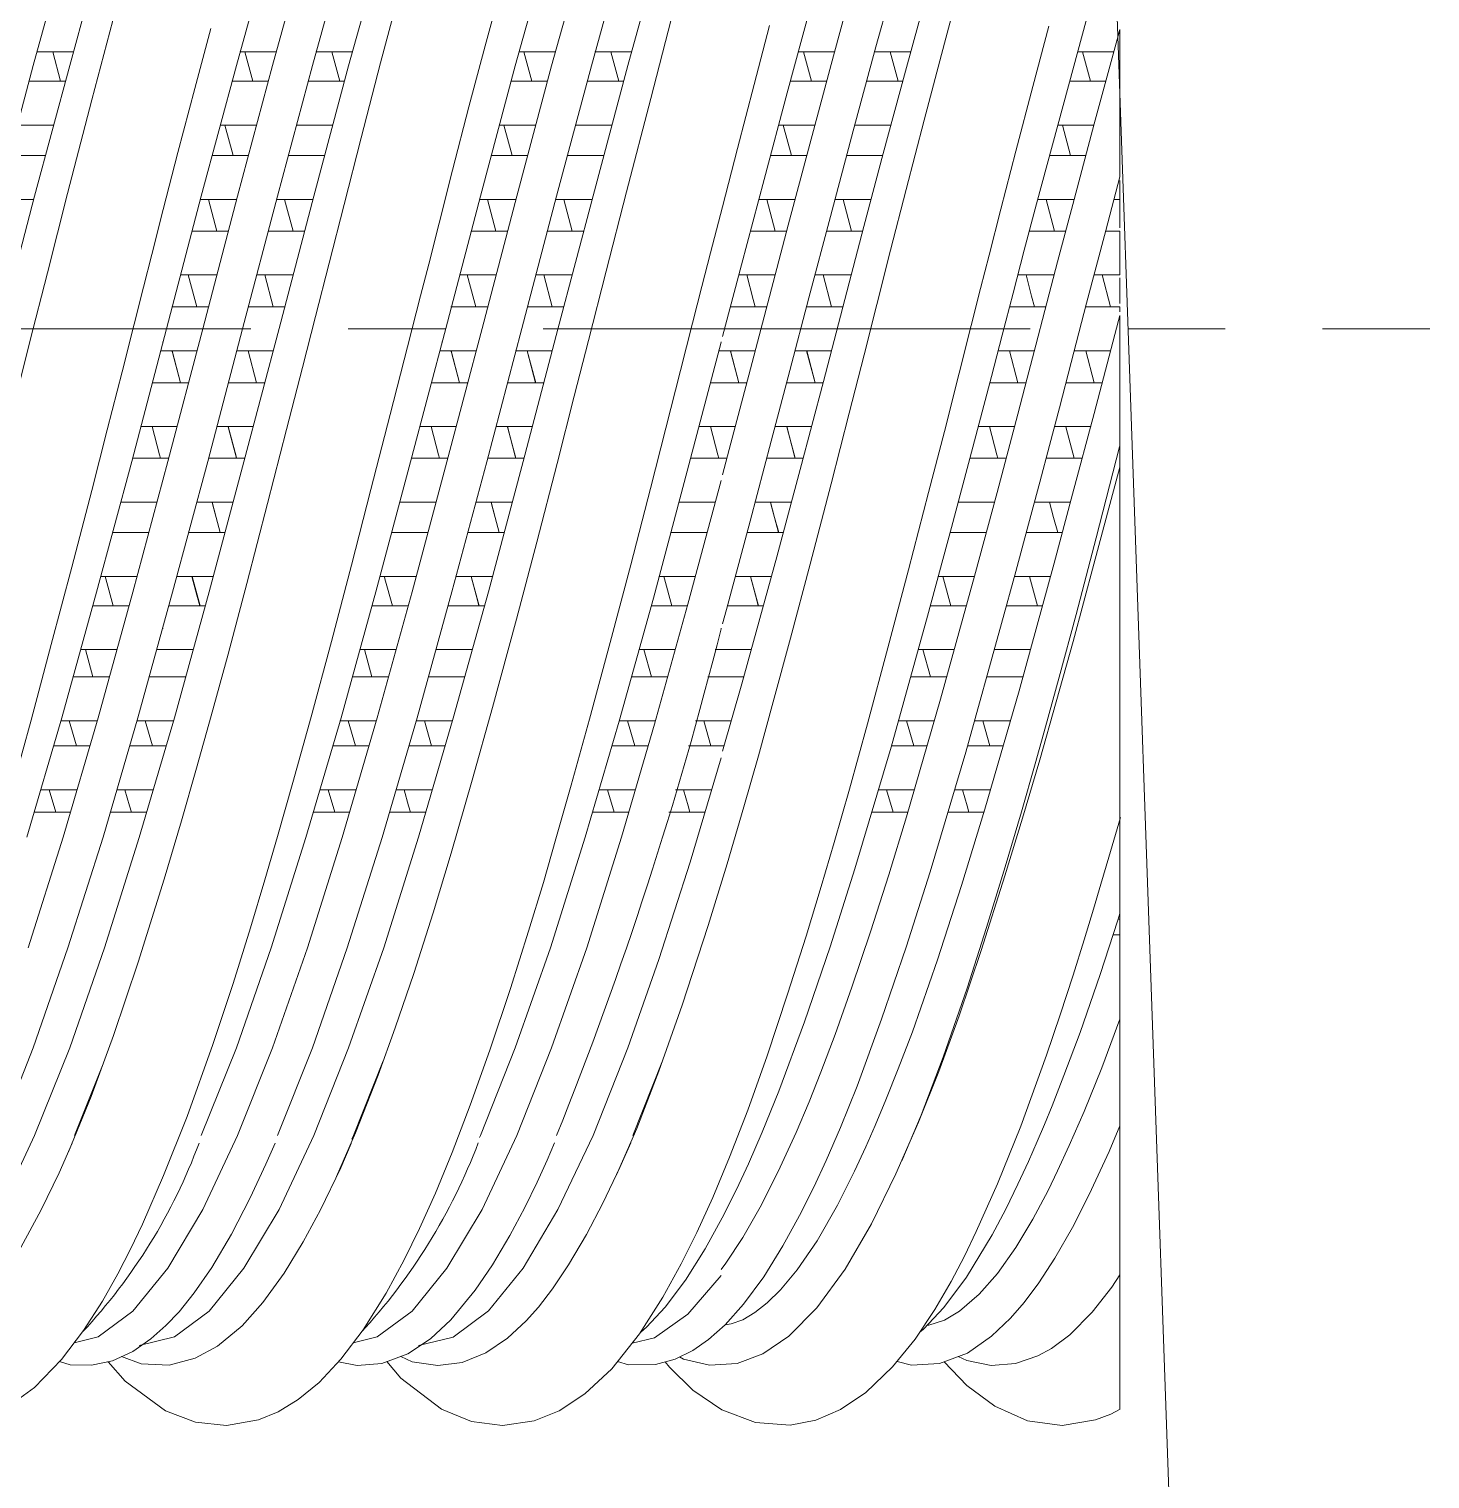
# Model space of a CAD drawing. Header units: millimetres. Extents: x 4229 to 8429, y -1187 to 1783.
# Drawn here: x 6172.61 to 6208.55, y -425.96 to -388.76 of the extents above; entities that cross this region are included whole.
import ezdxf

# ---------------------------------------------------------------- set-up
doc = ezdxf.new("R2010")
doc.units = ezdxf.units.MM
doc.linetypes.add('CENTER', pattern=[2, 1.25, -0.25, 0.25, -0.25])

msp = doc.modelspace()

# ---------------------------------------------------------------- linework, layer by layer
at = {"linetype": 'Continuous', "lineweight": 5}
for p, q in [((6204.062, -489.592), (6198.134, -319.838)), ((6194.332, -389.215), (6195.206, -386.086)), ((6173.607, -386.468), (6172.716, -389.695)), ((6174.542, -386.464), (6173.651, -389.691)), ((6178.819, -386.464), (6177.928, -389.691)), ((6179.75, -386.464), (6178.859, -389.691)), ((6180.773, -386.464), (6179.882, -389.691)), ((6181.708, -386.459), (6180.805, -389.7)), ((6185.985, -386.459), (6185.082, -389.7)), ((6186.916, -386.459), (6186.013, -389.7)), ((6187.939, -386.459), (6187.036, -389.7)), ((6184.308, -389.189), (6184.947, -386.833)), ((6188.763, -386.817), (6187.971, -389.695)), ((6193.847, -387.249), (6193.244, -389.446)), ((6196.65, -387.024), (6196.092, -389.116)), ((6182.191, -387.519), (6181.629, -389.625)), ((6195.723, -387.551), (6195.095, -389.837)), ((6192.062, -390.39), (6192.649, -388.223)), ((6174.761, -388.535), (6174.223, -390.575)), ((6176.863, -390.279), (6177.27, -388.746)), ((6189.085, -388.51), (6188.558, -390.535)), ((6191.212, -390.182), (6191.61, -388.664)), ((6198.362, -390.227), (6198.772, -388.686)), ((6199.273, -390.209), (6199.747, -388.478)), ((6200.596, -388.766), (6200.551, -388.927)), ((6200.596, -392.552), (6200.596, -388.764)), ((6196.092, -389.116), (6195.572, -391.095)), ((6200.551, -388.927), (6199.938, -391.186)), ((6172.81, -389.344), (6173.743, -389.344)), ((6173.217, -389.344), (6173.42, -390.093)), ((6178.018, -389.344), (6178.945, -389.344)), ((6178.353, -390.093), (6178.147, -389.344)), ((6179.97, -389.344), (6180.903, -389.344)), ((6180.377, -389.344), (6180.581, -390.093)), ((6183.895, -390.756), (6184.308, -389.189)), ((6185.177, -389.344), (6186.104, -389.344)), ((6185.512, -390.093), (6185.307, -389.344)), ((6187.129, -389.344), (6188.062, -389.344)), ((6187.536, -389.344), (6187.74, -390.093)), ((6192.346, -389.344), (6193.272, -389.344)), ((6192.681, -390.093), (6192.475, -389.344)), ((6193.244, -389.446), (6192.64, -391.709)), ((6193.756, -391.366), (6194.332, -389.215)), ((6194.298, -389.344), (6195.231, -389.344)), ((6194.705, -389.344), (6194.908, -390.093)), ((6199.51, -389.344), (6200.438, -389.344)), ((6199.843, -390.093), (6199.638, -389.344)), ((6172.716, -389.695), (6171.825, -393.038)), ((6173.651, -389.691), (6172.748, -393.047)), ((6177.928, -389.691), (6177.025, -393.047)), ((6178.859, -389.691), (6177.956, -393.047)), ((6179.882, -389.691), (6178.979, -393.047)), ((6180.805, -389.7), (6179.914, -393.042)), ((6181.629, -389.625), (6181.128, -391.549)), ((6185.082, -389.7), (6184.19, -393.042)), ((6186.013, -389.7), (6185.121, -393.042)), ((6187.036, -389.7), (6186.145, -393.042)), ((6187.971, -389.695), (6187.079, -393.038)), ((6195.095, -389.837), (6194.526, -391.95)), ((6173.538, -390.093), (6172.609, -390.093)), ((6178.744, -390.093), (6177.815, -390.093)), ((6180.699, -390.093), (6179.769, -390.093)), ((6185.903, -390.093), (6184.974, -390.093)), ((6187.858, -390.093), (6186.928, -390.093)), ((6190.785, -391.825), (6191.212, -390.182)), ((6193.071, -390.093), (6192.143, -390.093)), ((6195.026, -390.093), (6194.097, -390.093)), ((6197.926, -391.889), (6198.362, -390.227)), ((6198.863, -391.728), (6199.273, -390.209)), ((6200.235, -390.093), (6199.305, -390.093)), ((6174.223, -390.575), (6173.599, -392.978)), ((6176.43, -391.928), (6176.863, -390.279)), ((6188.558, -390.535), (6187.94, -392.932)), ((6191.469, -392.616), (6192.062, -390.39)), ((6183.476, -392.375), (6183.895, -390.756)), ((6172.307, -391.219), (6173.235, -391.219)), ((6177.514, -391.219), (6178.443, -391.219)), ((6177.632, -391.219), (6177.844, -392.004)), ((6179.468, -391.219), (6180.395, -391.219)), ((6184.673, -391.219), (6185.602, -391.219)), ((6184.791, -391.219), (6185.004, -392.004)), ((6186.627, -391.219), (6187.554, -391.219)), ((6191.841, -391.219), (6192.771, -391.219)), ((6191.96, -391.219), (6192.172, -392.004)), ((6193.17, -393.566), (6193.756, -391.366)), ((6193.795, -391.219), (6194.723, -391.219)), ((6195.572, -391.095), (6195.112, -392.869)), ((6199, -391.219), (6199.93, -391.219)), ((6199.12, -391.219), (6199.329, -392.004)), ((6199.938, -391.186), (6199.42, -393.127)), ((6181.128, -391.549), (6180.693, -393.255)), ((6192.64, -391.709), (6192.089, -393.784)), ((6198.458, -393.245), (6198.863, -391.728)), ((6173.023, -392.004), (6172.098, -392.004)), ((6176.052, -393.39), (6176.43, -391.928)), ((6178.234, -392.004), (6177.304, -392.004)), ((6180.184, -392.004), (6179.258, -392.004)), ((6185.393, -392.004), (6184.463, -392.004)), ((6187.343, -392.004), (6186.417, -392.004)), ((6190.399, -393.317), (6190.785, -391.825)), ((6192.562, -392.004), (6191.632, -392.004)), ((6194.511, -392.004), (6193.586, -392.004)), ((6194.526, -391.95), (6194.028, -393.822)), ((6197.54, -393.381), (6197.926, -391.889)), ((6199.72, -392.004), (6198.789, -392.004)), ((6200.596, -392.004), (6200.596, -392.44)), ((6183.13, -393.735), (6183.476, -392.375)), ((6190.889, -394.802), (6191.469, -392.616)), ((6200.233, -393.922), (6200.598, -392.551)), ((6200.596, -392.638), (6200.596, -393.129)), ((6171.798, -393.129), (6172.724, -393.129)), ((6172.748, -393.047), (6171.857, -396.448)), ((6173.599, -392.978), (6173.08, -395.008)), ((6177.025, -393.047), (6176.133, -396.448)), ((6177.005, -393.129), (6177.935, -393.129)), ((6177.956, -393.047), (6177.064, -396.448)), ((6177.423, -393.938), (6177.211, -393.129)), ((6178.979, -393.047), (6178.087, -396.448)), ((6178.959, -393.129), (6179.885, -393.129)), ((6179.914, -393.042), (6179.022, -396.443)), ((6179.381, -393.938), (6179.167, -393.129)), ((6184.19, -393.042), (6183.299, -396.443)), ((6184.164, -393.129), (6185.094, -393.129)), ((6185.121, -393.042), (6184.23, -396.443)), ((6184.582, -393.938), (6184.37, -393.129)), ((6186.145, -393.042), (6185.253, -396.443)), ((6186.118, -393.129), (6187.044, -393.129)), ((6187.079, -393.038), (6186.176, -396.453)), ((6186.54, -393.938), (6186.327, -393.129)), ((6187.94, -392.932), (6187.416, -394.968)), ((6191.332, -393.129), (6192.263, -393.129)), ((6191.751, -393.938), (6191.539, -393.129)), ((6193.286, -393.129), (6194.212, -393.129)), ((6193.709, -393.938), (6193.495, -393.129)), ((6195.112, -392.869), (6194.713, -394.427)), ((6198.489, -393.129), (6199.419, -393.129)), ((6198.917, -393.938), (6198.703, -393.129)), ((6199.42, -393.127), (6198.996, -394.733)), ((6200.444, -393.129), (6200.596, -393.129)), ((6200.596, -393.855), (6200.596, -393.129)), ((6200.596, -393.205), (6200.596, -393.45)), ((6175.757, -394.538), (6176.052, -393.39)), ((6180.693, -393.255), (6180.311, -394.76)), ((6190.095, -394.496), (6190.399, -393.317)), ((6192.619, -395.65), (6193.17, -393.566)), ((6197.239, -394.555), (6197.54, -393.381)), ((6198.144, -394.432), (6198.458, -393.245)), ((6177.72, -393.938), (6176.79, -393.938)), ((6179.67, -393.938), (6178.744, -393.938)), ((6182.862, -394.789), (6183.13, -393.735)), ((6184.88, -393.938), (6183.949, -393.938)), ((6186.829, -393.938), (6185.903, -393.938)), ((6192.048, -393.938), (6191.118, -393.938)), ((6192.089, -393.784), (6191.605, -395.615)), ((6193.998, -393.938), (6193.072, -393.938)), ((6194.028, -393.822), (6193.537, -395.698)), ((6199.206, -393.938), (6198.275, -393.938)), ((6199.743, -395.793), (6200.233, -393.922)), ((6200.596, -393.938), (6200.229, -393.938)), ((6200.596, -393.938), (6200.596, -395.064)), ((6175.543, -395.383), (6175.757, -394.538)), ((6189.873, -395.363), (6190.095, -394.496)), ((6194.713, -394.427), (6194.358, -395.827)), ((6197.02, -395.414), (6197.239, -394.555)), ((6197.857, -395.53), (6198.144, -394.432)), ((6173.08, -395.008), (6172.633, -396.777)), ((6176.492, -395.064), (6177.423, -395.064)), ((6176.694, -395.064), (6176.86, -395.696)), ((6178.446, -395.064), (6179.375, -395.064)), ((6178.654, -395.064), (6178.868, -395.885)), ((6180.311, -394.76), (6179.962, -396.129)), ((6182.654, -395.603), (6182.862, -394.789)), ((6183.651, -395.064), (6184.582, -395.064)), ((6183.853, -395.064), (6184.019, -395.696)), ((6185.605, -395.064), (6186.534, -395.064)), ((6185.813, -395.064), (6186.027, -395.885)), ((6187.416, -394.968), (6186.96, -396.749)), ((6190.402, -396.647), (6190.889, -394.802)), ((6190.82, -395.064), (6191.751, -395.064)), ((6191.022, -395.064), (6191.188, -395.696)), ((6192.774, -395.064), (6193.703, -395.064)), ((6192.981, -395.064), (6193.196, -395.885)), ((6197.979, -395.064), (6198.91, -395.064)), ((6198.189, -395.064), (6198.332, -395.609)), ((6198.996, -394.733), (6198.673, -395.974)), ((6199.934, -395.064), (6200.596, -395.064)), ((6200.141, -395.064), (6200.358, -395.885)), ((6175.303, -396.332), (6175.543, -395.383)), ((6189.632, -396.302), (6189.873, -395.363)), ((6196.781, -396.362), (6197.02, -395.414)), ((6200.596, -395.802), (6200.596, -395.139)), ((6176.86, -395.696), (6176.91, -395.885)), ((6182.319, -396.913), (6182.654, -395.603)), ((6184.019, -395.696), (6184.069, -395.885)), ((6191.605, -395.615), (6191.115, -397.475)), ((6191.188, -395.696), (6191.238, -395.885)), ((6192.128, -397.514), (6192.619, -395.65)), ((6193.537, -395.698), (6192.991, -397.796)), ((6194.358, -395.827), (6194.034, -397.112)), ((6197.577, -396.608), (6197.857, -395.53)), ((6198.332, -395.609), (6198.404, -395.885)), ((6199.349, -397.31), (6199.743, -395.793)), ((6177.206, -395.885), (6176.275, -395.885)), ((6179.16, -395.885), (6178.229, -395.885)), ((6179.962, -396.129), (6179.626, -397.443)), ((6184.365, -395.885), (6183.434, -395.885)), ((6186.32, -395.885), (6185.388, -395.885)), ((6191.534, -395.885), (6190.603, -395.885)), ((6193.488, -395.885), (6192.557, -395.885)), ((6198.696, -395.885), (6197.765, -395.885)), ((6198.673, -395.974), (6198.442, -396.866)), ((6200.596, -395.885), (6199.719, -395.885)), ((6200.596, -396.109), (6200.564, -396.23)), ((6200.596, -395.885), (6200.596, -396.016)), ((6200.596, -399.978), (6200.596, -396.108)), ((6174.994, -397.555), (6175.303, -396.332)), ((6176.133, -396.448), (6175.242, -399.848)), ((6177.064, -396.448), (6176.173, -399.848)), ((6178.087, -396.448), (6177.196, -399.848)), ((6179.022, -396.443), (6178.119, -399.858)), ((6183.299, -396.443), (6182.396, -399.858)), ((6184.23, -396.443), (6183.327, -399.858)), ((6185.253, -396.443), (6184.35, -399.858)), ((6186.176, -396.453), (6185.285, -399.853)), ((6189.322, -397.519), (6189.632, -396.302)), ((6196.472, -397.588), (6196.781, -396.362)), ((6200.564, -396.23), (6199.934, -398.618)), ((6172.633, -396.777), (6172.267, -398.222)), ((6176.037, -396.788), (6176.037, -396.785)), ((6181.875, -398.646), (6182.319, -396.913)), ((6183.196, -396.788), (6183.196, -396.785)), ((6186.96, -396.749), (6186.597, -398.172)), ((6190.365, -396.788), (6189.497, -400.1)), ((6190.365, -396.788), (6190.365, -396.785)), ((6197.301, -397.671), (6197.577, -396.608)), ((6198.442, -396.866), (6198.22, -397.717)), ((6175.987, -397.011), (6176.918, -397.011)), ((6176.037, -397.011), (6176.91, -397.011)), ((6176.287, -397.054), (6176.275, -397.011)), ((6176.493, -397.832), (6176.279, -397.011)), ((6176.492, -397.832), (6176.287, -397.054)), ((6177.933, -397.011), (6178.868, -397.011)), ((6177.941, -397.011), (6178.872, -397.011)), ((6178.446, -397.832), (6178.229, -397.011)), ((6178.447, -397.832), (6178.233, -397.011)), ((6183.146, -397.011), (6184.077, -397.011)), ((6183.196, -397.011), (6184.069, -397.011)), ((6183.446, -397.054), (6183.434, -397.011)), ((6183.653, -397.832), (6183.438, -397.011)), ((6183.651, -397.832), (6183.446, -397.054)), ((6185.092, -397.011), (6186.027, -397.011)), ((6185.1, -397.011), (6186.031, -397.011)), ((6185.605, -397.832), (6185.388, -397.011)), ((6185.607, -397.832), (6185.392, -397.011)), ((6190.314, -397.011), (6191.246, -397.011)), ((6190.365, -397.011), (6191.238, -397.011)), ((6190.614, -397.054), (6190.603, -397.011)), ((6190.821, -397.832), (6190.607, -397.011)), ((6190.82, -397.832), (6190.614, -397.054)), ((6192.261, -397.011), (6193.196, -397.011)), ((6192.269, -397.011), (6193.2, -397.011)), ((6192.774, -397.832), (6192.557, -397.011)), ((6192.775, -397.832), (6192.561, -397.011)), ((6194.034, -397.112), (6193.653, -398.611)), ((6197.473, -397.011), (6198.404, -397.011)), ((6197.979, -397.832), (6197.765, -397.011)), ((6199.044, -398.478), (6199.349, -397.31)), ((6199.427, -397.011), (6200.358, -397.011)), ((6199.933, -397.832), (6199.719, -397.011)), ((6174.617, -399.038), (6174.994, -397.555)), ((6179.626, -397.443), (6179.216, -399.034)), ((6188.946, -398.993), (6189.322, -397.519)), ((6191.115, -397.475), (6190.574, -399.543)), ((6191.652, -399.331), (6192.128, -397.514)), ((6196.092, -399.079), (6196.472, -397.588)), ((6196.824, -399.486), (6197.301, -397.671)), ((6176.704, -397.832), (6175.773, -397.832)), ((6176.694, -397.832), (6176.037, -397.832)), ((6178.654, -397.832), (6177.717, -397.832)), ((6178.655, -397.832), (6177.727, -397.832)), ((6183.863, -397.832), (6182.932, -397.832)), ((6183.853, -397.832), (6183.196, -397.832)), ((6185.814, -397.832), (6184.877, -397.832)), ((6185.814, -397.832), (6184.886, -397.832)), ((6191.032, -397.832), (6190.1, -397.832)), ((6191.022, -397.832), (6190.365, -397.832)), ((6192.982, -397.832), (6192.045, -397.832)), ((6192.983, -397.832), (6192.055, -397.832)), ((6192.991, -397.796), (6192.395, -400.058)), ((6198.19, -397.832), (6197.259, -397.832)), ((6198.22, -397.717), (6197.978, -398.639)), ((6200.141, -397.832), (6199.213, -397.832)), ((6186.597, -398.172), (6186.157, -399.901)), ((6181.38, -400.569), (6181.875, -398.646)), ((6193.653, -398.611), (6193.186, -400.424)), ((6197.978, -398.639), (6197.446, -400.646)), ((6198.79, -399.442), (6199.044, -398.478)), ((6199.934, -398.618), (6199.383, -400.69)), ((6174.217, -400.593), (6174.617, -399.038)), ((6175.477, -398.957), (6176.408, -398.957)), ((6175.766, -398.957), (6175.956, -399.681)), ((6176.037, -398.957), (6176.399, -398.957)), ((6177.423, -398.957), (6178.358, -398.957)), ((6177.432, -398.957), (6178.358, -398.957)), ((6177.719, -398.957), (6177.73, -398.997)), ((6177.721, -398.957), (6177.921, -399.715)), ((6177.73, -398.997), (6177.934, -399.766)), ((6179.216, -399.034), (6178.727, -400.929)), ((6182.636, -398.957), (6183.567, -398.957)), ((6182.925, -398.957), (6183.116, -399.681)), ((6183.196, -398.957), (6183.559, -398.957)), ((6184.582, -398.957), (6185.517, -398.957)), ((6184.591, -398.957), (6185.517, -398.957)), ((6184.879, -398.957), (6184.889, -398.997)), ((6184.88, -398.957), (6185.08, -399.715)), ((6184.889, -398.997), (6185.094, -399.766)), ((6188.554, -400.541), (6188.946, -398.993)), ((6189.805, -398.957), (6190.735, -398.957)), ((6190.093, -398.957), (6190.284, -399.681)), ((6190.365, -398.957), (6190.727, -398.957)), ((6191.75, -398.957), (6192.685, -398.957)), ((6191.759, -398.957), (6192.685, -398.957)), ((6192.047, -398.957), (6192.058, -398.997)), ((6192.048, -398.957), (6192.249, -399.715)), ((6192.058, -398.997), (6192.262, -399.766)), ((6195.689, -400.646), (6196.092, -399.079)), ((6196.963, -398.957), (6197.894, -398.957)), ((6197.251, -398.957), (6197.442, -399.681)), ((6198.917, -398.957), (6199.844, -398.957)), ((6199.205, -398.957), (6199.216, -398.997)), ((6199.216, -398.997), (6199.42, -399.766)), ((6190.574, -399.543), (6190.401, -400.192)), ((6191.112, -401.386), (6191.652, -399.331)), ((6196.275, -401.544), (6196.824, -399.486)), ((6198.539, -400.384), (6198.79, -399.442)), ((6200.589, -399.473), (6199.984, -401.81)), ((6200.596, -399.447), (6200.589, -399.473)), ((6200.596, -399.447), (6200.596, -409.031)), ((6175.242, -399.848), (6174.339, -403.205)), ((6176.193, -399.766), (6175.263, -399.766)), ((6176.173, -399.848), (6175.27, -403.205)), ((6175.956, -399.681), (6175.979, -399.766)), ((6176.187, -399.766), (6176.037, -399.766)), ((6177.196, -399.848), (6176.293, -403.205)), ((6178.144, -399.766), (6177.21, -399.766)), ((6178.143, -399.766), (6177.218, -399.766)), ((6178.119, -399.858), (6177.228, -403.2)), ((6177.921, -399.715), (6177.935, -399.766)), ((6182.396, -399.858), (6181.505, -403.2)), ((6183.352, -399.766), (6182.422, -399.766)), ((6183.327, -399.858), (6182.436, -403.2)), ((6183.116, -399.681), (6183.138, -399.766)), ((6183.346, -399.766), (6183.196, -399.766)), ((6184.35, -399.858), (6183.459, -403.2)), ((6185.303, -399.766), (6184.37, -399.766)), ((6185.302, -399.766), (6184.377, -399.766)), ((6185.285, -399.853), (6184.394, -403.196)), ((6185.08, -399.715), (6185.094, -399.766)), ((6186.157, -399.901), (6185.638, -401.922)), ((6190.521, -399.766), (6189.591, -399.766)), ((6190.284, -399.681), (6190.307, -399.766)), ((6190.514, -399.766), (6190.365, -399.766)), ((6192.472, -399.766), (6191.538, -399.766)), ((6192.47, -399.766), (6191.545, -399.766)), ((6192.249, -399.715), (6192.263, -399.766)), ((6197.679, -399.766), (6196.749, -399.766)), ((6197.442, -399.681), (6197.465, -399.766)), ((6199.629, -399.766), (6198.703, -399.766)), ((6189.497, -400.1), (6188.626, -403.357)), ((6192.395, -400.058), (6191.793, -402.301)), ((6199.929, -402.485), (6200.591, -399.998)), ((6200.591, -399.998), (6200.597, -399.978)), ((6173.704, -402.563), (6174.217, -400.593)), ((6176.037, -400.342), (6176.037, -400.342)), ((6180.878, -402.514), (6181.38, -400.569)), ((6183.196, -400.342), (6183.196, -400.342)), ((6188.047, -402.507), (6188.554, -400.541)), ((6190.365, -400.342), (6189.514, -403.515)), ((6190.365, -400.342), (6190.365, -400.342)), ((6193.186, -400.424), (6192.647, -402.486)), ((6195.171, -402.632), (6195.689, -400.646)), ((6197.446, -400.646), (6196.865, -402.798)), ((6198.251, -401.464), (6198.539, -400.384)), ((6174.963, -400.892), (6175.893, -400.892)), ((6176.915, -400.892), (6177.843, -400.892)), ((6176.918, -400.892), (6177.844, -400.892)), ((6177.41, -401.289), (6177.304, -400.892)), ((6177.316, -400.937), (6177.304, -400.892)), ((6177.514, -401.677), (6177.316, -400.937)), ((6178.727, -400.929), (6178.194, -402.979)), ((6182.122, -400.892), (6183.053, -400.892)), ((6184.074, -400.892), (6185.002, -400.892)), ((6184.077, -400.892), (6185.003, -400.892)), ((6184.475, -400.937), (6184.463, -400.892)), ((6184.569, -401.289), (6184.463, -400.892)), ((6184.673, -401.677), (6184.475, -400.937)), ((6189.291, -400.892), (6190.221, -400.892)), ((6191.242, -400.892), (6192.171, -400.892)), ((6191.245, -400.892), (6192.171, -400.892)), ((6191.737, -401.289), (6191.631, -400.892)), ((6191.643, -400.937), (6191.631, -400.892)), ((6191.841, -401.677), (6191.643, -400.937)), ((6196.449, -400.892), (6197.379, -400.892)), ((6198.404, -400.892), (6199.329, -400.892)), ((6198.895, -401.289), (6198.789, -400.892)), ((6199.383, -400.69), (6198.911, -402.46)), ((6177.515, -401.677), (6177.41, -401.289)), ((6184.674, -401.677), (6184.569, -401.289)), ((6190.501, -403.652), (6191.112, -401.386)), ((6191.842, -401.677), (6191.737, -401.289)), ((6199, -401.677), (6198.895, -401.289)), ((6175.682, -401.677), (6174.753, -401.677)), ((6177.632, -401.677), (6176.706, -401.677)), ((6177.634, -401.677), (6176.707, -401.677)), ((6182.841, -401.677), (6181.912, -401.677)), ((6184.791, -401.677), (6183.865, -401.677)), ((6184.793, -401.677), (6183.866, -401.677)), ((6190.009, -401.677), (6189.081, -401.677)), ((6191.96, -401.677), (6191.034, -401.677)), ((6191.962, -401.677), (6191.035, -401.677)), ((6195.657, -403.822), (6196.275, -401.544)), ((6197.168, -401.677), (6196.239, -401.677)), ((6197.924, -402.675), (6198.251, -401.464)), ((6199.12, -401.677), (6198.193, -401.677)), ((6185.638, -401.922), (6185.115, -403.9)), ((6199.984, -401.81), (6199.472, -403.774)), ((6180.369, -404.466), (6180.878, -402.514)), ((6187.521, -404.496), (6188.047, -402.507)), ((6191.793, -402.301), (6190.897, -405.56)), ((6192.647, -402.486), (6192.143, -404.383)), ((6198.911, -402.46), (6198.015, -405.737)), ((6199.395, -404.467), (6199.929, -402.485)), ((6173.18, -404.546), (6173.704, -402.563)), ((6174.448, -402.802), (6175.378, -402.802)), ((6174.581, -402.861), (6174.565, -402.802)), ((6174.771, -403.552), (6174.581, -402.861)), ((6176.403, -402.802), (6177.331, -402.802)), ((6176.403, -402.802), (6177.327, -402.802)), ((6176.789, -402.802), (6176.917, -403.28)), ((6176.794, -402.802), (6176.998, -403.552)), ((6181.607, -402.802), (6182.537, -402.802)), ((6181.74, -402.861), (6181.725, -402.802)), ((6181.93, -403.552), (6181.74, -402.861)), ((6183.562, -402.802), (6184.486, -402.802)), ((6183.562, -402.802), (6184.49, -402.802)), ((6183.949, -402.802), (6184.076, -403.28)), ((6183.953, -402.802), (6184.157, -403.552)), ((6188.776, -402.802), (6189.706, -402.802)), ((6188.909, -402.861), (6188.893, -402.802)), ((6189.099, -403.552), (6188.909, -402.861)), ((6190.73, -402.802), (6191.655, -402.802)), ((6190.731, -402.802), (6191.659, -402.802)), ((6191.117, -402.802), (6191.244, -403.28)), ((6191.121, -402.802), (6191.326, -403.552)), ((6194.643, -404.629), (6195.171, -402.632)), ((6195.934, -402.802), (6196.864, -402.802)), ((6196.865, -402.798), (6195.995, -405.953)), ((6196.067, -402.861), (6196.051, -402.802)), ((6196.257, -403.552), (6196.067, -402.861)), ((6197.561, -404.007), (6197.924, -402.675)), ((6197.889, -402.802), (6198.817, -402.802)), ((6198.28, -402.802), (6198.484, -403.552)), ((6174.339, -403.205), (6173.448, -406.432)), ((6175.27, -403.205), (6174.379, -406.432)), ((6176.293, -403.205), (6175.402, -406.432)), ((6177.228, -403.2), (6176.337, -406.427)), ((6176.917, -403.28), (6176.991, -403.552)), ((6178.194, -402.979), (6177.714, -404.798)), ((6181.505, -403.2), (6180.613, -406.427)), ((6182.436, -403.2), (6181.544, -406.427)), ((6183.459, -403.2), (6182.567, -406.427)), ((6184.394, -403.196), (6183.491, -406.436)), ((6184.076, -403.28), (6184.15, -403.552)), ((6191.244, -403.28), (6191.319, -403.552)), ((6175.171, -403.552), (6174.245, -403.552)), ((6177.126, -403.552), (6176.199, -403.552)), ((6177.121, -403.552), (6176.2, -403.552)), ((6182.331, -403.552), (6181.404, -403.552)), ((6184.286, -403.552), (6183.358, -403.552)), ((6184.28, -403.552), (6183.36, -403.552)), ((6188.626, -403.357), (6187.745, -406.514)), ((6189.499, -403.552), (6188.572, -403.552)), ((6189.514, -403.515), (6188.655, -406.589)), ((6190.401, -404.014), (6190.501, -403.652)), ((6191.454, -403.552), (6190.527, -403.552)), ((6191.449, -403.552), (6190.528, -403.552)), ((6196.657, -403.552), (6195.731, -403.552)), ((6198.612, -403.552), (6197.685, -403.552)), ((6185.115, -403.9), (6184.5, -406.165)), ((6194.724, -407.182), (6195.657, -403.822)), ((6196.643, -407.307), (6197.561, -404.007)), ((6199.472, -403.774), (6199.041, -405.386)), ((6176.037, -404.142), (6176.037, -404.132)), ((6183.196, -404.142), (6183.196, -404.132)), ((6190.365, -404.142), (6190.365, -404.132)), ((6192.143, -404.383), (6191.702, -406.019)), ((6172.659, -406.49), (6173.18, -404.546)), ((6173.934, -404.677), (6174.861, -404.677)), ((6174.055, -404.677), (6174.247, -405.38)), ((6175.889, -404.677), (6176.819, -404.677)), ((6176.037, -404.677), (6176.812, -404.677)), ((6179.848, -406.405), (6180.369, -404.466)), ((6181.093, -404.677), (6182.02, -404.677)), ((6181.214, -404.677), (6181.406, -405.38)), ((6183.048, -404.677), (6183.978, -404.677)), ((6183.196, -404.677), (6183.971, -404.677)), ((6186.989, -406.463), (6187.521, -404.496)), ((6188.262, -404.677), (6189.189, -404.677)), ((6188.383, -404.677), (6188.575, -405.38)), ((6190.216, -404.677), (6191.146, -404.677)), ((6190.365, -404.677), (6191.14, -404.677)), ((6194.119, -406.584), (6194.643, -404.629)), ((6195.42, -404.677), (6196.347, -404.677)), ((6195.541, -404.677), (6195.733, -405.38)), ((6197.374, -404.677), (6198.305, -404.677)), ((6198.964, -406.02), (6199.395, -404.467)), ((6177.714, -404.798), (6177.285, -406.374)), ((6174.668, -405.38), (6173.739, -405.38)), ((6176.627, -405.38), (6175.693, -405.38)), ((6176.619, -405.38), (6176.037, -405.38)), ((6181.827, -405.38), (6180.898, -405.38)), ((6183.786, -405.38), (6182.852, -405.38)), ((6183.778, -405.38), (6183.196, -405.38)), ((6188.995, -405.38), (6188.067, -405.38)), ((6190.955, -405.38), (6190.021, -405.38)), ((6190.947, -405.38), (6190.365, -405.38)), ((6196.153, -405.38), (6195.225, -405.38)), ((6198.113, -405.38), (6197.179, -405.38)), ((6199.041, -405.386), (6198.691, -406.662)), ((6190.897, -405.56), (6190.404, -407.282)), ((6198.015, -405.737), (6197.132, -408.775)), ((6184.5, -406.165), (6183.979, -408.024)), ((6191.702, -406.019), (6191.321, -407.406)), ((6195.995, -405.953), (6195.124, -408.97)), ((6198.538, -407.509), (6198.964, -406.02)), ((6172.2, -408.161), (6172.659, -406.49)), ((6173.448, -406.432), (6172.556, -409.488)), ((6173.426, -406.505), (6174.35, -406.505)), ((6174.379, -406.432), (6173.487, -409.488)), ((6173.824, -407.149), (6173.639, -406.505)), ((6175.402, -406.432), (6174.51, -409.488)), ((6175.38, -406.505), (6176.306, -406.505)), ((6176.337, -406.427), (6175.434, -409.497)), ((6175.772, -407.149), (6175.591, -406.505)), ((6176.037, -406.505), (6176.299, -406.505)), ((6177.285, -406.374), (6176.909, -407.716)), ((6179.379, -408.09), (6179.848, -406.405)), ((6180.613, -406.427), (6179.71, -409.497)), ((6180.586, -406.505), (6181.509, -406.505)), ((6181.544, -406.427), (6180.641, -409.497)), ((6180.983, -407.149), (6180.798, -406.505)), ((6182.567, -406.427), (6181.665, -409.497)), ((6182.539, -406.505), (6183.465, -406.505)), ((6183.491, -406.436), (6182.599, -409.493)), ((6182.932, -407.149), (6182.751, -406.505)), ((6183.196, -406.505), (6183.458, -406.505)), ((6186.518, -408.158), (6186.989, -406.463)), ((6187.745, -406.514), (6186.876, -409.493)), ((6187.754, -406.505), (6188.678, -406.505)), ((6188.655, -406.589), (6187.807, -409.493)), ((6188.152, -407.149), (6187.967, -406.505)), ((6189.708, -406.505), (6190.634, -406.505)), ((6190.1, -407.149), (6189.919, -406.505)), ((6190.365, -406.505), (6190.627, -406.505)), ((6193.658, -408.259), (6194.119, -406.584)), ((6194.912, -406.505), (6195.836, -406.505)), ((6195.31, -407.149), (6195.125, -406.505)), ((6196.866, -406.505), (6197.792, -406.505)), ((6197.258, -407.149), (6197.077, -406.505)), ((6198.691, -406.662), (6198.424, -407.613)), ((6174.164, -407.149), (6173.248, -407.149)), ((6176.119, -407.149), (6175.201, -407.149)), ((6176.114, -407.149), (6176.037, -407.149)), ((6181.323, -407.149), (6180.407, -407.149)), ((6183.278, -407.149), (6182.36, -407.149)), ((6183.273, -407.149), (6183.196, -407.149)), ((6188.492, -407.149), (6187.575, -407.149)), ((6190.446, -407.149), (6189.529, -407.149)), ((6190.442, -407.149), (6190.365, -407.149)), ((6193.797, -410.306), (6194.724, -407.182)), ((6195.65, -407.149), (6194.734, -407.149)), ((6195.729, -410.376), (6196.643, -407.307)), ((6197.605, -407.149), (6196.687, -407.149)), ((6176.037, -407.451), (6176.037, -407.459)), ((6176.909, -407.716), (6176.518, -409.071)), ((6183.196, -407.451), (6183.196, -407.459)), ((6190.365, -407.459), (6189.567, -410.135)), ((6190.365, -407.451), (6190.365, -407.459)), ((6191.321, -407.406), (6190.951, -408.712)), ((6198.424, -407.613), (6198.072, -408.837)), ((6198.097, -409.002), (6198.538, -407.509)), ((6178.984, -409.471), (6179.379, -408.09)), ((6183.979, -408.024), (6183.438, -409.902)), ((6200.596, -408.069), (6200.596, -411.451)), ((6172.914, -408.274), (6173.839, -408.274)), ((6173.122, -408.274), (6173.293, -408.849)), ((6174.869, -408.274), (6175.792, -408.274)), ((6175.07, -408.274), (6175.188, -408.688)), ((6180.073, -408.274), (6180.998, -408.274)), ((6180.282, -408.274), (6180.453, -408.849)), ((6182.028, -408.274), (6182.951, -408.274)), ((6182.229, -408.274), (6182.347, -408.688)), ((6186.127, -409.536), (6186.518, -408.158)), ((6187.242, -408.274), (6188.167, -408.274)), ((6187.45, -408.274), (6187.621, -408.849)), ((6189.197, -408.274), (6190.119, -408.274)), ((6189.398, -408.274), (6189.516, -408.688)), ((6193.267, -409.628), (6193.658, -408.259)), ((6194.4, -408.274), (6195.325, -408.274)), ((6194.608, -408.274), (6194.779, -408.849)), ((6196.355, -408.274), (6197.277, -408.274)), ((6196.556, -408.274), (6196.674, -408.688)), ((6173.673, -408.849), (6172.744, -408.849)), ((6175.623, -408.849), (6174.698, -408.849)), ((6175.188, -408.688), (6175.237, -408.849)), ((6180.832, -408.849), (6179.903, -408.849)), ((6182.783, -408.849), (6181.857, -408.849)), ((6182.347, -408.688), (6182.396, -408.849)), ((6188.001, -408.849), (6187.071, -408.849)), ((6189.951, -408.849), (6189.026, -408.849)), ((6189.516, -408.688), (6189.564, -408.849)), ((6190.951, -408.712), (6190.521, -410.171)), ((6195.159, -408.849), (6194.23, -408.849)), ((6197.109, -408.849), (6196.184, -408.849)), ((6197.132, -408.775), (6196.532, -410.728)), ((6196.674, -408.688), (6196.722, -408.849)), ((6198.072, -408.837), (6197.655, -410.248)), ((6176.518, -409.071), (6176.072, -410.569)), ((6195.124, -408.97), (6194.666, -410.46)), ((6197.645, -410.486), (6198.097, -409.002)), ((6200.313, -410.007), (6200.609, -408.986)), ((6200.596, -424.156), (6200.596, -408.928)), ((6173.487, -409.488), (6172.584, -412.334)), ((6174.51, -409.488), (6173.607, -412.334)), ((6175.434, -409.497), (6174.542, -412.33)), ((6178.656, -410.588), (6178.984, -409.471)), ((6179.71, -409.497), (6178.819, -412.33)), ((6180.641, -409.497), (6179.75, -412.33)), ((6181.665, -409.497), (6180.773, -412.33)), ((6182.599, -409.493), (6181.708, -412.326)), ((6185.804, -410.653), (6186.127, -409.536)), ((6186.876, -409.493), (6185.985, -412.326)), ((6187.807, -409.493), (6186.916, -412.326)), ((6183.438, -409.902), (6182.977, -411.429)), ((6192.935, -410.754), (6193.267, -409.628)), ((6189.567, -410.135), (6188.763, -412.631)), ((6190.521, -410.171), (6190.032, -411.756)), ((6193.16, -412.3), (6193.797, -410.306)), ((6197.655, -410.248), (6197.175, -411.812)), ((6200.109, -410.696), (6200.313, -410.007)), ((6176.072, -410.569), (6175.409, -412.699)), ((6178.287, -411.814), (6178.656, -410.588)), ((6185.427, -411.904), (6185.804, -410.653)), ((6194.666, -410.46), (6194.196, -411.922)), ((6195.111, -412.309), (6195.729, -410.376)), ((6197.039, -412.397), (6197.645, -410.486)), ((6199.916, -411.341), (6200.109, -410.696)), ((6192.545, -412.033), (6192.935, -410.754)), ((6196.532, -410.728), (6195.916, -412.638)), ((6182.977, -411.429), (6182.478, -412.989)), ((6199.678, -412.122), (6199.916, -411.341)), ((6200.543, -411.618), (6200.596, -411.449)), ((6177.842, -413.244), (6178.287, -411.814)), ((6190.032, -411.756), (6189.362, -413.805)), ((6197.175, -411.812), (6196.677, -413.367)), ((6200.091, -413.01), (6200.543, -411.618)), ((6200.551, -411.594), (6200.596, -411.594)), ((6200.596, -411.543), (6200.596, -411.594)), ((6200.596, -411.915), (6200.596, -411.669)), ((6184.964, -413.37), (6185.427, -411.904)), ((6192.072, -413.521), (6192.545, -412.033)), ((6194.196, -411.922), (6193.719, -413.336)), ((6199.396, -413.027), (6199.678, -412.122)), ((6200.596, -411.998), (6200.42, -411.998)), ((6200.596, -411.998), (6200.596, -413.124)), ((6173.607, -412.334), (6172.716, -414.896)), ((6174.542, -412.33), (6173.651, -414.892)), ((6178.819, -412.33), (6177.928, -414.892)), ((6179.75, -412.33), (6178.859, -414.892)), ((6180.773, -412.33), (6179.882, -414.892)), ((6181.708, -412.326), (6180.805, -414.899)), ((6185.985, -412.326), (6185.082, -414.899)), ((6186.916, -412.326), (6186.013, -414.899)), ((6192.502, -414.23), (6193.16, -412.3)), ((6194.481, -414.159), (6195.111, -412.309)), ((6196.473, -414.071), (6197.039, -412.397)), ((6175.409, -412.699), (6174.777, -414.579)), ((6188.763, -412.631), (6187.971, -414.896)), ((6195.916, -412.638), (6195.272, -414.481)), ((6177.326, -414.809), (6177.842, -413.244)), ((6182.478, -412.989), (6182.004, -414.383)), ((6199.067, -414.047), (6199.396, -413.027)), ((6199.574, -414.498), (6200.091, -413.01)), ((6184.432, -414.957), (6184.964, -413.37)), ((6191.543, -415.101), (6192.072, -413.521)), ((6193.719, -413.336), (6193.289, -414.55)), ((6196.677, -413.367), (6196.064, -415.133)), ((6189.362, -413.805), (6188.77, -415.491)), ((6195.947, -415.504), (6196.473, -414.071)), ((6198.715, -415.088), (6199.067, -414.047)), ((6182.004, -414.383), (6181.563, -415.6)), ((6191.846, -416.008), (6192.502, -414.23)), ((6193.851, -415.877), (6194.481, -414.159)), ((6200.593, -414.162), (6200.131, -415.405)), ((6174.777, -414.579), (6174.2, -416.141)), ((6176.662, -416.655), (6177.326, -414.809)), ((6193.289, -414.55), (6192.926, -415.52)), ((6195.272, -414.481), (6194.911, -415.436)), ((6199.161, -415.609), (6199.574, -414.498)), ((6172.716, -414.896), (6171.825, -417.143)), ((6173.651, -414.892), (6172.748, -417.149)), ((6177.928, -414.892), (6177.025, -417.149)), ((6178.859, -414.892), (6177.956, -417.149)), ((6179.882, -414.892), (6178.979, -417.149)), ((6180.805, -414.899), (6179.914, -417.146)), ((6183.926, -416.37), (6184.432, -414.957)), ((6185.082, -414.899), (6184.19, -417.146)), ((6186.013, -414.899), (6185.121, -417.146)), ((6187.971, -414.896), (6187.079, -417.143)), ((6191.049, -416.493), (6191.543, -415.101)), ((6196.064, -415.133), (6195.494, -416.625)), ((6198.053, -416.903), (6198.715, -415.088)), ((6174.508, -415.307), (6173.771, -417.149)), ((6181.697, -415.23), (6180.937, -417.146)), ((6188.862, -415.229), (6188.103, -417.143)), ((6188.77, -415.491), (6188.2, -416.962)), ((6192.926, -415.52), (6192.623, -416.282)), ((6194.911, -415.436), (6194.593, -416.232)), ((6195.429, -416.807), (6195.947, -415.504)), ((6200.131, -415.405), (6199.676, -416.533)), ((6181.563, -415.6), (6180.988, -417.073)), ((6193.426, -416.936), (6193.851, -415.877)), ((6198.855, -416.384), (6199.161, -415.609)), ((6174.2, -416.141), (6173.617, -417.565)), ((6191.419, -417.061), (6191.846, -416.008)), ((6192.623, -416.282), (6192.292, -417.064)), ((6194.593, -416.232), (6194.319, -416.885)), ((6176.062, -418.169), (6176.662, -416.655)), ((6183.462, -417.585), (6183.926, -416.37)), ((6190.584, -417.697), (6191.049, -416.493)), ((6195.494, -416.625), (6194.998, -417.793)), ((6198.658, -416.866), (6198.855, -416.384)), ((6199.676, -416.533), (6199.298, -417.404)), ((6188.2, -416.962), (6187.679, -418.154)), ((6193.059, -417.784), (6193.426, -416.936)), ((6194.319, -416.885), (6194.076, -417.436)), ((6194.851, -418.13), (6195.429, -416.807)), ((6197.457, -418.385), (6198.053, -416.903)), ((6198.475, -417.297), (6198.658, -416.866)), ((6200.318, -417.554), (6200.592, -416.898)), ((6172.748, -417.149), (6171.857, -419.042)), ((6173.378, -418.104), (6173.715, -417.342)), ((6177.956, -417.149), (6177.064, -419.042)), ((6178.686, -417.884), (6178.923, -417.341)), ((6179.914, -417.146), (6179.022, -419.04)), ((6180.988, -417.073), (6180.498, -418.197)), ((6180.606, -417.972), (6180.87, -417.353)), ((6180.937, -417.146), (6180.893, -417.238)), ((6184.19, -417.146), (6184.167, -417.195)), ((6185.121, -417.146), (6184.23, -419.04)), ((6185.901, -417.776), (6186.089, -417.337)), ((6187.079, -417.143), (6186.176, -419.044)), ((6187.77, -417.964), (6188.047, -417.336)), ((6191.064, -417.874), (6191.419, -417.061)), ((6192.292, -417.064), (6191.883, -417.961)), ((6198.249, -417.812), (6198.475, -417.297)), ((6199.298, -417.404), (6198.997, -418.053)), ((6200.596, -417.083), (6200.596, -418.165)), ((6183.037, -418.622), (6183.462, -417.585)), ((6185.644, -418.339), (6185.901, -417.776)), ((6190.151, -418.732), (6190.584, -417.697)), ((6192.741, -418.469), (6193.059, -417.784)), ((6194.076, -417.436), (6193.787, -418.059)), ((6199.811, -418.655), (6200.318, -417.554)), ((6172.921, -419.054), (6173.378, -418.104)), ((6178.283, -418.744), (6178.686, -417.884)), ((6180.086, -419.055), (6180.606, -417.972)), ((6187.33, -418.883), (6187.77, -417.964)), ((6190.757, -418.53), (6191.064, -417.874)), ((6191.883, -417.961), (6191.399, -418.92)), ((6193.787, -418.059), (6193.349, -418.933)), ((6194.222, -419.412), (6194.851, -418.13)), ((6197.98, -418.397), (6198.249, -417.812)), ((6198.997, -418.053), (6198.752, -418.554)), ((6175.516, -419.417), (6176.062, -418.169)), ((6185.325, -418.994), (6185.644, -418.339)), ((6190.391, -419.259), (6190.757, -418.53)), ((6192.379, -419.194), (6192.741, -418.469)), ((6196.912, -419.61), (6197.457, -418.385)), ((6197.669, -419.037), (6197.98, -418.397)), ((6177.803, -419.674), (6178.283, -418.744)), ((6182.63, -419.534), (6183.037, -418.622)), ((6186.909, -419.683), (6187.33, -418.883)), ((6189.738, -419.637), (6190.151, -418.732)), ((6198.752, -418.554), (6198.36, -419.294)), ((6199.38, -419.505), (6199.811, -418.655)), ((6172.4, -420.02), (6172.921, -419.054)), ((6177.064, -419.042), (6176.173, -420.55)), ((6179.022, -419.04), (6178.119, -420.553)), ((6179.645, -419.871), (6180.086, -419.055)), ((6184.23, -419.04), (6183.327, -420.553)), ((6184.942, -419.713), (6185.325, -418.994)), ((6186.176, -419.044), (6185.285, -420.551)), ((6189.954, -420.05), (6190.391, -419.259)), ((6191.399, -418.92), (6190.918, -419.763)), ((6191.952, -419.974), (6192.379, -419.194)), ((6193.349, -418.933), (6192.825, -419.849)), ((6197.322, -419.696), (6197.669, -419.037)), ((6175.209, -420.065), (6175.516, -419.417)), ((6182.237, -420.335), (6182.63, -419.534)), ((6189.343, -420.434), (6189.738, -419.637)), ((6193.546, -420.574), (6194.222, -419.412)), ((6196.606, -420.244), (6196.912, -419.61)), ((6198.36, -419.294), (6197.926, -420.016)), ((6198.929, -420.295), (6199.38, -419.505)), ((6177.297, -420.529), (6177.803, -419.674)), ((6179.152, -420.674), (6179.645, -419.871)), ((6184.496, -420.463), (6184.942, -419.713)), ((6186.45, -420.463), (6186.909, -419.683)), ((6190.918, -419.763), (6190.488, -420.419)), ((6191.462, -420.767), (6191.952, -419.974)), ((6192.825, -419.849), (6192.318, -420.59)), ((6196.663, -420.78), (6197.322, -419.696)), ((6197.926, -420.016), (6197.453, -420.684)), ((6174.89, -420.691), (6175.209, -420.065)), ((6181.772, -421.189), (6182.237, -420.335)), ((6189.447, -420.857), (6189.954, -420.05)), ((6196.268, -420.89), (6196.606, -420.244)), ((6198.519, -420.923), (6198.929, -420.295)), ((6174.493, -421.397), (6174.89, -420.691)), ((6176.173, -420.55), (6175.27, -421.65)), ((6176.847, -421.181), (6177.297, -420.529)), ((6178.119, -420.553), (6177.228, -421.648)), ((6178.606, -421.427), (6179.152, -420.674)), ((6183.327, -420.553), (6182.436, -421.648)), ((6184.057, -421.11), (6184.496, -420.463)), ((6185.285, -420.551), (6184.394, -421.647)), ((6186.039, -421.078), (6186.45, -420.463)), ((6188.871, -421.294), (6189.343, -420.434)), ((6190.365, -420.736), (6189.514, -421.731)), ((6190.488, -420.419), (6190.365, -420.579)), ((6190.943, -421.476), (6191.462, -420.767)), ((6192.318, -420.59), (6191.891, -421.102)), ((6192.817, -421.568), (6193.546, -420.574)), ((6197.453, -420.684), (6196.989, -421.217)), ((6200.389, -421.033), (6200.593, -420.722)), ((6183.428, -421.874), (6184.057, -421.11)), ((6185.676, -421.548), (6186.039, -421.078)), ((6188.925, -421.553), (6189.447, -420.857)), ((6191.891, -421.102), (6191.545, -421.441)), ((6195.848, -421.61), (6196.268, -420.89)), ((6196.08, -421.557), (6196.663, -420.78)), ((6198.138, -421.431), (6198.519, -420.923)), ((6199.884, -421.676), (6200.389, -421.033)), ((6174.009, -422.151), (6174.493, -421.397)), ((6176.456, -421.666), (6176.847, -421.181)), ((6178.074, -422.025), (6178.606, -421.427)), ((6181.177, -422.135), (6181.772, -421.189)), ((6188.274, -422.235), (6188.871, -421.294)), ((6190.468, -422.003), (6190.943, -421.476)), ((6191.545, -421.441), (6191.229, -421.689)), ((6196.989, -421.217), (6196.483, -421.656)), ((6197.788, -421.835), (6198.138, -421.431)), ((6175.27, -421.65), (6174.379, -422.314)), ((6176.119, -422.023), (6176.456, -421.666)), ((6177.228, -421.648), (6176.337, -422.314)), ((6182.436, -421.648), (6181.544, -422.314)), ((6182.91, -422.36), (6183.428, -421.874)), ((6184.394, -421.647), (6183.491, -422.315)), ((6185.363, -421.899), (6185.676, -421.548)), ((6188.451, -422.064), (6188.925, -421.553)), ((6189.514, -421.731), (6188.655, -422.336)), ((6190.918, -421.871), (6190.626, -421.98)), ((6191.229, -421.689), (6190.918, -421.871)), ((6192.103, -422.291), (6192.817, -421.568)), ((6195.34, -422.367), (6195.848, -421.61)), ((6195.553, -422.116), (6196.08, -421.557)), ((6196.483, -421.656), (6196.094, -421.886)), ((6197.303, -422.297), (6197.788, -421.835)), ((6199.311, -422.255), (6199.884, -421.676)), ((6173.442, -422.893), (6174.009, -422.151)), ((6175.737, -422.363), (6176.119, -422.023)), ((6177.442, -422.552), (6178.074, -422.025)), ((6180.61, -422.885), (6181.177, -422.135)), ((6184.88, -422.345), (6185.363, -421.899)), ((6187.562, -423.129), (6188.274, -422.235)), ((6188.301, -422.193), (6188.451, -422.064)), ((6190.043, -422.38), (6190.468, -422.003)), ((6190.626, -421.98), (6190.471, -421.999)), ((6195.459, -422.191), (6195.553, -422.116)), ((6195.693, -422.009), (6195.654, -422.009)), ((6196.094, -421.886), (6195.693, -422.009)), ((6198.845, -422.606), (6199.311, -422.255)), ((6174.379, -422.314), (6173.767, -422.467)), ((6175.274, -422.683), (6175.737, -422.363)), ((6176.337, -422.314), (6175.435, -422.537)), ((6176.868, -422.862), (6177.442, -422.552)), ((6181.544, -422.314), (6180.926, -422.467)), ((6182.326, -422.746), (6182.91, -422.36)), ((6183.491, -422.315), (6182.599, -422.537)), ((6184.327, -422.718), (6184.88, -422.345)), ((6188.655, -422.336), (6188.086, -422.471)), ((6189.642, -422.657), (6190.043, -422.38)), ((6191.437, -422.747), (6192.103, -422.291)), ((6194.766, -423.078), (6195.34, -422.367)), ((6196.682, -422.727), (6197.303, -422.297)), ((6198.492, -422.802), (6198.845, -422.606)), ((6172.745, -423.608), (6173.442, -422.893)), ((6173.394, -422.942), (6173.667, -423.025)), ((6174.207, -423.039), (6174.746, -422.925)), ((6174.635, -422.949), (6175.073, -423.451)), ((6174.746, -422.925), (6175.274, -422.683)), ((6174.978, -422.819), (6175.484, -423.002)), ((6176.204, -423.034), (6176.868, -422.862)), ((6180.052, -423.481), (6180.61, -422.885)), ((6180.546, -422.953), (6181.023, -423.045)), ((6181.023, -423.045), (6181.664, -422.992)), ((6181.664, -422.992), (6182.326, -422.746)), ((6181.789, -422.946), (6182.145, -423.369)), ((6182.146, -422.813), (6182.44, -422.948)), ((6182.44, -422.948), (6183.097, -423.049)), ((6183.097, -423.049), (6183.72, -422.966)), ((6183.72, -422.966), (6184.327, -422.718)), ((6187.71, -422.943), (6187.99, -423.025)), ((6188.677, -423.02), (6189.185, -422.882)), ((6188.93, -422.951), (6189.044, -423.092)), ((6189.185, -422.882), (6189.642, -422.657)), ((6189.297, -422.827), (6189.399, -422.88)), ((6189.399, -422.88), (6190.07, -423.04)), ((6190.07, -423.04), (6190.777, -422.994)), ((6190.777, -422.994), (6191.437, -422.747)), ((6194.878, -422.94), (6195.246, -423.037)), ((6195.246, -423.037), (6195.969, -422.997)), ((6195.969, -422.997), (6196.682, -422.727)), ((6196.085, -422.953), (6196.086, -422.955)), ((6196.086, -422.955), (6196.673, -423.557)), ((6196.45, -422.815), (6196.668, -422.92)), ((6196.668, -422.92), (6197.294, -423.045)), ((6197.294, -423.045), (6197.921, -422.997)), ((6197.921, -422.997), (6198.492, -422.802)), ((6173.667, -423.025), (6174.207, -423.039)), ((6175.484, -423.002), (6176.204, -423.034)), ((6182.145, -423.369), (6183.188, -424.164)), ((6186.868, -423.777), (6187.562, -423.129)), ((6187.99, -423.025), (6188.677, -423.02)), ((6189.044, -423.092), (6189.642, -423.676)), ((6194.078, -423.736), (6194.766, -423.078)), ((6172.09, -424.091), (6172.745, -423.608)), ((6175.073, -423.451), (6176.109, -424.21)), ((6179.516, -423.922), (6180.052, -423.481)), ((6189.642, -423.676), (6190.385, -424.186)), ((6193.429, -424.176), (6194.078, -423.736)), ((6196.673, -423.557), (6197.386, -424.092)), ((6179.001, -424.232), (6179.516, -423.922)), ((6186.208, -424.206), (6186.868, -423.777)), ((6197.386, -424.092), (6198.226, -424.465)), ((6176.109, -424.21), (6176.877, -424.501)), ((6177.674, -424.582), (6178.497, -424.438)), ((6178.497, -424.438), (6179.001, -424.232)), ((6183.188, -424.164), (6183.962, -424.48)), ((6183.962, -424.48), (6184.755, -424.584)), ((6184.755, -424.584), (6185.572, -424.463)), ((6185.572, -424.463), (6186.208, -424.206)), ((6190.385, -424.186), (6191.245, -424.51)), ((6192.133, -424.575), (6192.792, -424.448)), ((6192.792, -424.448), (6193.429, -424.176)), ((6198.226, -424.465), (6199.111, -424.583)), ((6199.111, -424.583), (6199.967, -424.443)), ((6199.967, -424.443), (6200.364, -424.291)), ((6200.364, -424.291), (6200.6, -424.164)), ((6176.877, -424.501), (6177.674, -424.582)), ((6191.245, -424.51), (6192.133, -424.575))]:
    msp.add_line(p, q, dxfattribs=at)
at = {"linetype": 'CENTER', "lineweight": 5, "ltscale": 10}
msp.add_line((6085.797, -396.448), (6208.552, -396.448), dxfattribs=at)
at = {"linetype": 'Continuous', "lineweight": 5}
for centre, radius, start, end in [((6093.063, -379.75), 100.312, 338.11179, 345.92667), ((6163.373, -412.299), 14.502, 317.0258, 339.6487), ((6169.872, -411.889), 15.266, 317.4309, 339.1121)]:
    msp.add_arc(centre, radius, start, end, dxfattribs=at)

doc.saveas('drawing.dxf')
